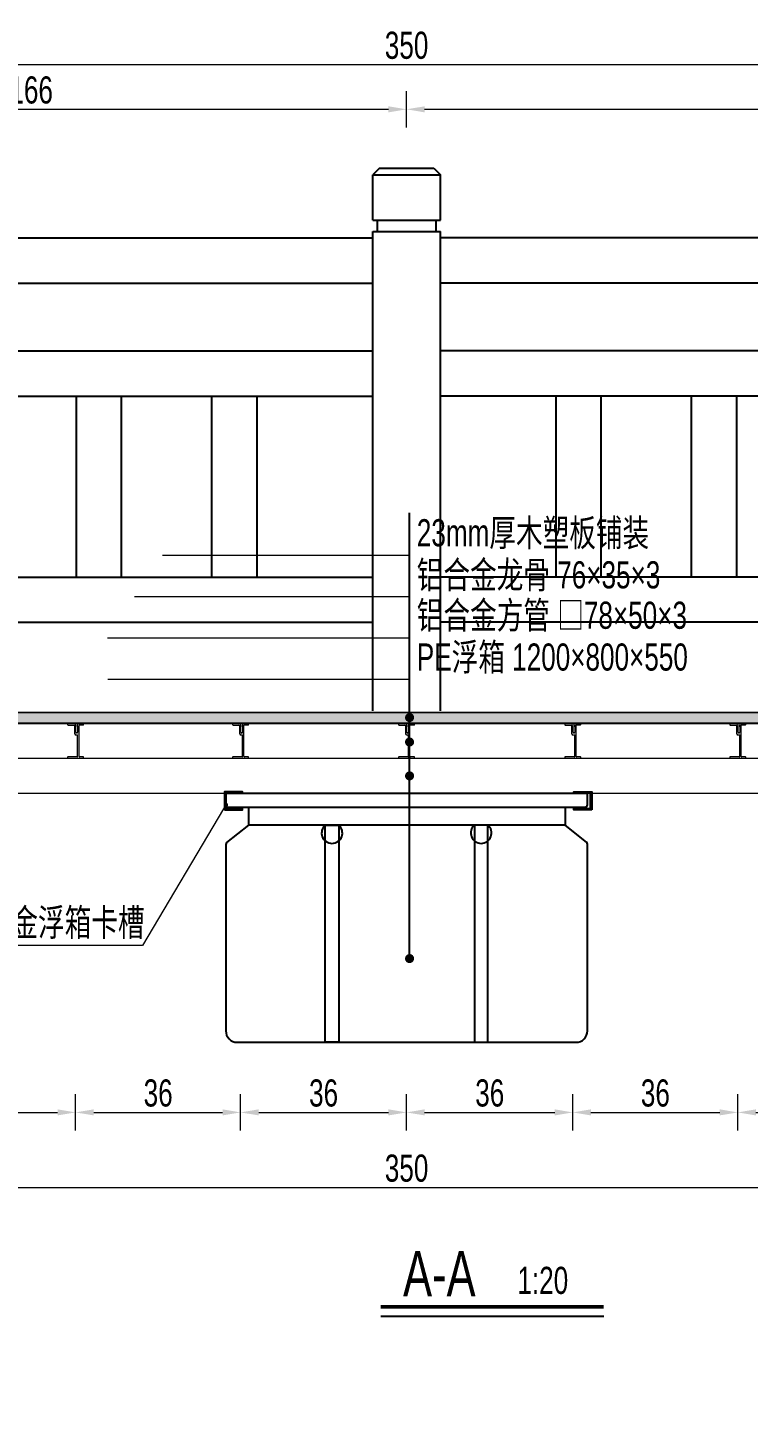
# Model space of a CAD drawing. Extents: x 104235 to 112395, y 52637 to 53451.
# Drawn here: x 111017.4 to 111097.1, y 53152.4 to 53305.1 of the extents above; entities that cross this region are included whole.
import ezdxf
from ezdxf import colors
from ezdxf.entities.mleader import LeaderData, LeaderLine
from ezdxf.math import Vec2, Vec3

# ---------------------------------------------------------------- set-up
doc = ezdxf.new("R2010")
doc.units = 0
doc.header["$LTSCALE"] = 1000
doc.header["$PDMODE"] = 1
doc.layers.get('0').update_dxf_attribs({"color": 40})
for name, color, linetype in [('0-栈道', 40, 'Continuous'), ('00-标注', 3, 'Continuous'), ('_TCH_MASK', 7, 'Continuous'), ('中实线', 1, 'Continuous'), ('结构', 1, 'Continuous')]:
    doc.layers.add(name, color=color, linetype=linetype)
for name, color, linetype, lineweight in [('01-细实线', 3, 'Continuous', 25), ('02-标注', 3, 'Continuous', 25), ('07-文字', 7, 'Continuous', 0)]:
    doc.layers.add(name, color=color, linetype=linetype, lineweight=lineweight)
doc.styles.add('3.0号字-阿文', font='win7仿宋_GB2312.ttf', dxfattribs={"width": 0.72})
doc.styles.add('5.0号字-阿文', font='win7仿宋_GB2312.ttf', dxfattribs={"width": 0.72})
doc.dimstyles.new('1：20阿文', dxfattribs={"dimtxt": 3, "dimasz": 2, "dimexe": 2, "dimexo": 0, "dimtad": 1, "dimdec": 0, "dimlfac": 2, "dimzin": 0, "dimdsep": 46, "dimtxsty": '3.0号字-阿文', "dimcen": 2, "dimclrd": 3, "dimclre": 3, "dimclrt": 3, "dimadec": 0, "dimazin": 0, "dimtfac": 1, "dimtdec": 0, "dimtmove": 1, "dimatfit": 3, "dimfxl": 2, "dimfxlon": 1, "dimtolj": 1, "dimtzin": 0, "dimlwd": 18, "dimlwe": 18, "dimarcsym": 0})

# ---------------------------------------------------------------- blocks, each defined once
blk = doc.blocks.new('*D173')
at = {"layer": '01-细实线', "color": 3, "linetype": 'Continuous', "lineweight": 18}
for p, q in [((110971.81, 53174.86), (110971.81, 53178.86)), ((111146.83, 53174.86), (111146.83, 53178.86)), ((110973.81, 53176.86), (111144.83, 53176.86))]:
    blk.add_line(p, q, dxfattribs=at)
at = {"layer": '01-细实线', "color": 3}
for points in [[(110973.81, 53177.2), (110973.81, 53176.53), (110971.81, 53176.86)], [(111144.83, 53177.2), (111144.83, 53176.53), (111146.83, 53176.86)]]:
    blk.add_solid(points, dxfattribs=at)
at = {"layer": 'Defpoints', "color": 0}
for p in [(111146.83, 53176.86), (110971.81, 53156.58), (111146.83, 53156.58)]:
    blk.add_point(p, dxfattribs=at)
at = {"layer": '01-细实线', "color": 3, "insert": (111059.32, 53178.99), "char_height": 3, "attachment_point": 5, "style": '3.0号字-阿文'}
blk.add_mtext('\\A1;350', dxfattribs=at)
blk = doc.blocks.new('A$C4B927DFE')
at = {"color": 0, "lineweight": 5}
for p, q in [((-53.9, 64.4), (-53.9, 65.9)), ((-40.6, 66.9), (-40.6, 67.9)), ((-56.9, 44.1), (-54.6, 44.1))]:
    blk.add_line(p, q, dxfattribs=at)
at = {"color": 0, "lineweight": 0, "ltscale": 0.5}
blk.add_arc((-56.6, 48.1), 4.07, 190.1528, 265.2718, dxfattribs=at)
at = {"layer": '结构', "color": 0, "linetype": 'ByBlock', "lineweight": 0, "ltscale": 0.5}
for p, q in [((-75.6, 67.9), (-75.6, 66.9)), ((-60.4, 68.9), (-74.6, 68.9)), ((-74.6, 65.9), (-61.6, 65.9)), ((-60.6, 64.9), (-60.6, 47.4)), ((-57.8, 64.2), (-57.4, 64.4)), ((-57.4, 63.9), (-57.8, 64.2)), ((-57.8, 62.4), (-57.4, 62.6)), ((-57.4, 62.1), (-57.8, 62.4)), ((-57.8, 60.6), (-57.4, 60.8)), ((-57.4, 64.4), (-57.4, 65.9)), ((-57.4, 62.6), (-57.4, 63.9)), ((-57.4, 60.8), (-57.4, 62.1)), ((-53.5, 64.2), (-53.9, 64.4)), ((-53.9, 63.9), (-53.5, 64.2)), ((-53.9, 62.6), (-53.9, 63.9)), ((-53.5, 62.4), (-53.9, 62.6)), ((-53.9, 62.1), (-53.5, 62.4)), ((-53.9, 62.2), (-53.9, 61.9)), ((-53.9, 61.9), (-53.5, 61.7)), ((-53.5, 61.7), (-53.9, 61.4)), ((-53.9, 61.4), (-53.9, 60.1)), ((-50.9, 68.9), (-41.6, 68.9)), ((-50.6, -3.1), (-50.6, 64.9)), ((-41.6, 65.9), (-49.6, 65.9)), ((-57.4, 60.3), (-57.8, 60.6)), ((-57.8, 58.8), (-57.4, 59)), ((-57.4, 58.5), (-57.8, 58.8)), ((-57.8, 57), (-57.4, 57.2)), ((-57.4, 56.7), (-57.8, 57)), ((-57.8, 55.2), (-57.4, 55.4)), ((-57.4, 54.9), (-57.8, 55.2)), ((-57.8, 53.4), (-57.4, 53.6)), ((-57.4, 53.1), (-57.8, 53.4)), ((-57.8, 51.6), (-57.4, 51.8)), ((-57.4, 51.3), (-57.8, 51.6)), ((-57.4, 59), (-57.4, 60.3)), ((-57.4, 57.2), (-57.4, 58.5)), ((-57.4, 55.4), (-57.4, 56.7)), ((-57.4, 53.6), (-57.4, 54.9)), ((-57.4, 51.8), (-57.4, 53.1)), ((-57.4, 53.1), (-57.4, 53.1)), ((-57.4, 50.1), (-57.4, 51.3)), ((-53.9, 60.1), (-53.5, 59.9)), ((-53.5, 59.9), (-53.9, 59.6)), ((-53.9, 59.6), (-53.9, 58.3)), ((-53.9, 58.3), (-53.5, 58.1)), ((-53.5, 58.1), (-53.9, 57.8)), ((-53.9, 57.8), (-53.9, 56.5)), ((-53.9, 56.5), (-53.5, 56.3)), ((-53.5, 56.3), (-53.9, 56)), ((-53.9, 56), (-53.9, 54.7)), ((-53.9, 54.7), (-53.5, 54.5)), ((-53.5, 54.5), (-53.9, 54.2)), ((-53.9, 54.2), (-53.9, 52.9)), ((-53.9, 52.9), (-53.5, 52.7)), ((-53.5, 52.7), (-53.9, 52.4)), ((-53.9, 52.4), (-53.9, 51.1)), ((-53.9, 51.1), (-53.5, 50.9)), ((-53.5, 50.9), (-53.9, 50.6)), ((-53.9, 50.6), (-53.9, 50.1)), ((-53.6, -3.1), (-53.6, 43.1)), ((-75.6, -4.6), (-75.6, -6.6)), ((-54.6, -4.1), (-75.1, -4.1)), ((-75.1, -7.1), (-41.1, -7.1)), ((-41.1, -4.1), (-49.6, -4.1)), ((-40.6, -6.6), (-40.6, -4.6))]:
    blk.add_line(p, q, dxfattribs=at)
for centre, radius, start, end in [((-74.6, 67.9), 1, 90, 180), ((-74.6, 66.9), 1, 180, 270), ((-61.6, 64.9), 1, 0, 90), ((-60.4, 65.9), 3, 360, 90.0017), ((-50.9, 65.9), 3, 89.9983, 180), ((-49.6, 64.9), 1, 90, 180), ((-41.6, 67.9), 1, 0, 90), ((-41.6, 66.9), 1, 270, 360), ((-55.6, 50.1), 1.75, 180, 0), ((-54.6, 43.1), 1, 0, 90), ((-75.1, -4.6), 0.5, 90, 180), ((-75.1, -6.6), 0.5, 180, 270), ((-54.6, -3.1), 1, 270, 0), ((-49.6, -3.1), 1, 180, 270), ((-41.1, -4.6), 0.5, 0, 90), ((-41.1, -6.6), 0.5, 270, 0)]:
    blk.add_arc(centre, radius, start, end, dxfattribs=at)
blk = doc.blocks.new('本主梁龙骨')
at = {"layer": '_TCH_MASK', "color": 0, "rotation": 180}
blk.add_blockref('A$C4B927DFE', (-41.1, 20), dxfattribs=at)
blk = doc.blocks.new('050505')
at = {"color": 5}
for p, q in [((-2730450.6, 1053019.4), (-2730450.6, 1052979.4)), ((-2729749.9, 1053019.4), (-2729749.9, 1052979.4))]:
    blk.add_line(p, q, dxfattribs=at)
at = {"color": 5, "lineweight": -3}
for points in [[(-2730450.6, 1053019.4), (-2729750.6, 1053019.3), (-2729705.6, 1053019.4, 0.413651), (-2729700.6, 1053024.4), (-2729700.6, 1053049.4), (-2730500.6, 1053049.4), (-2730500.6, 1053024.4, 0.414214), (-2730495.6, 1053019.4)], [(-2729702.5, 1052941.5), (-2729749.9, 1052979.4), (-2730450.6, 1052979.4), (-2730498.7, 1052940.9, 0.227838), (-2730500.6, 1052937), (-2730500.6, 1052524.4, 0.414214), (-2730475.6, 1052499.4), (-2729725.6, 1052499.4, 0.414214), (-2729700.6, 1052524.4), (-2729700.6, 1052937.6, 0.227838)]]:
    blk.add_lwpolyline(points, format="xyb", close=True, dxfattribs=at)
at = {"color": 5}
for points in [[(-2730280.6, 1052979.4), (-2730250.6, 1052979.4), (-2730250.6, 1052499.4), (-2730280.6, 1052499.4)], [(-2729920.6, 1052979.4), (-2729950.6, 1052979.4), (-2729950.6, 1052499.4), (-2729920.6, 1052499.4)]]:
    blk.add_lwpolyline(points, close=True, dxfattribs=at)
for centre in [(-2730265.6, 1052962.1), (-2729935.6, 1052962.1)]:
    blk.add_arc(centre, 22.9, 49.0849, 130.9151, dxfattribs=at)
blk = doc.blocks.new('_Dot')
at = {"color": 0, "linetype": 'ByBlock', "lineweight": -2}
blk.add_line((-0.5, 0), (-1, 0), dxfattribs=at)
at = {"color": 0, "linetype": 'ByBlock', "const_width": 0.5}
blk.add_lwpolyline([(-0.25, 0, 1), (0.25, 0, 1)], format="xyb", close=True, dxfattribs=at)
blk = doc.blocks.new('*D165')
at = {"layer": '02-标注', "color": 3, "linetype": 'Continuous', "lineweight": 18}
for p, q in [((111004.46, 53183.17), (111004.46, 53187.17)), ((111022.71, 53183.17), (111022.71, 53187.17)), ((111006.46, 53185.17), (111020.71, 53185.17))]:
    blk.add_line(p, q, dxfattribs=at)
at = {"layer": '02-标注', "color": 3}
for points in [[(111006.46, 53185.51), (111006.46, 53184.84), (111004.46, 53185.17)], [(111020.71, 53185.51), (111020.71, 53184.84), (111022.71, 53185.17)]]:
    blk.add_solid(points, dxfattribs=at)
at = {"layer": 'Defpoints', "color": 0}
for p in [(111022.71, 53185.17), (111004.46, 53152.45), (111022.71, 53152.45)]:
    blk.add_point(p, dxfattribs=at)
at = {"layer": '02-标注', "color": 3, "insert": (111013.59, 53187.3), "char_height": 3, "attachment_point": 5, "style": '3.0号字-阿文'}
blk.add_mtext('\\A1;36', dxfattribs=at)
blk = doc.blocks.new('*D166')
at = {"layer": '02-标注', "color": 3, "linetype": 'Continuous', "lineweight": 18}
for p, q in [((111022.71, 53183.17), (111022.71, 53187.17)), ((111040.96, 53183.17), (111040.96, 53187.17)), ((111024.71, 53185.17), (111038.96, 53185.17))]:
    blk.add_line(p, q, dxfattribs=at)
at = {"layer": '02-标注', "color": 3}
for points in [[(111024.71, 53185.51), (111024.71, 53184.84), (111022.71, 53185.17)], [(111038.96, 53185.51), (111038.96, 53184.84), (111040.96, 53185.17)]]:
    blk.add_solid(points, dxfattribs=at)
at = {"layer": 'Defpoints', "color": 0}
for p in [(111040.96, 53185.17), (111022.71, 53152.45), (111040.96, 53152.45)]:
    blk.add_point(p, dxfattribs=at)
at = {"layer": '02-标注', "color": 3, "insert": (111031.84, 53187.3), "char_height": 3, "attachment_point": 5, "style": '3.0号字-阿文'}
blk.add_mtext('\\A1;36', dxfattribs=at)
blk = doc.blocks.new('*D167')
at = {"layer": '02-标注', "color": 3, "linetype": 'Continuous', "lineweight": 18}
for p, q in [((111040.96, 53183.17), (111040.96, 53187.17)), ((111059.32, 53183.17), (111059.32, 53187.17)), ((111042.96, 53185.17), (111057.32, 53185.17))]:
    blk.add_line(p, q, dxfattribs=at)
at = {"layer": '02-标注', "color": 3}
for points in [[(111042.96, 53185.51), (111042.96, 53184.84), (111040.96, 53185.17)], [(111057.32, 53185.51), (111057.32, 53184.84), (111059.32, 53185.17)]]:
    blk.add_solid(points, dxfattribs=at)
at = {"layer": 'Defpoints', "color": 0}
for p in [(111059.32, 53185.17), (111040.96, 53152.45), (111059.32, 53152.45)]:
    blk.add_point(p, dxfattribs=at)
at = {"layer": '02-标注', "color": 3, "insert": (111050.14, 53187.3), "char_height": 3, "attachment_point": 5, "style": '3.0号字-阿文', "bg_fill": 3, "box_fill_scale": 1.1, "bg_fill_color": 256, "bg_fill_true_color": 13158600, "bg_fill_transparency": 7747}
blk.add_mtext('\\A1;36', dxfattribs=at)
blk = doc.blocks.new('*D168')
at = {"layer": '02-标注', "color": 3, "linetype": 'Continuous', "lineweight": 18}
for p, q in [((111059.32, 53183.17), (111059.32, 53187.17)), ((111077.71, 53183.17), (111077.71, 53187.17)), ((111061.32, 53185.17), (111075.71, 53185.17))]:
    blk.add_line(p, q, dxfattribs=at)
at = {"layer": '02-标注', "color": 3}
for points in [[(111061.32, 53185.51), (111061.32, 53184.84), (111059.32, 53185.17)], [(111075.71, 53185.51), (111075.71, 53184.84), (111077.71, 53185.17)]]:
    blk.add_solid(points, dxfattribs=at)
at = {"layer": 'Defpoints', "color": 0}
for p in [(111077.71, 53185.17), (111059.32, 53152.45), (111077.71, 53152.45)]:
    blk.add_point(p, dxfattribs=at)
at = {"layer": '02-标注', "color": 3, "insert": (111068.52, 53187.3), "char_height": 3, "attachment_point": 5, "style": '3.0号字-阿文', "bg_fill": 3, "box_fill_scale": 1.1, "bg_fill_color": 256, "bg_fill_true_color": 13158600, "bg_fill_transparency": 8152}
blk.add_mtext('\\A1;36', dxfattribs=at)
blk = doc.blocks.new('*D169')
at = {"layer": '02-标注', "color": 3, "linetype": 'Continuous', "lineweight": 18}
for p, q in [((111077.71, 53183.17), (111077.71, 53187.17)), ((111095.96, 53183.17), (111095.96, 53187.17)), ((111079.71, 53185.17), (111093.96, 53185.17))]:
    blk.add_line(p, q, dxfattribs=at)
at = {"layer": '02-标注', "color": 3}
for points in [[(111079.71, 53185.51), (111079.71, 53184.84), (111077.71, 53185.17)], [(111093.96, 53185.51), (111093.96, 53184.84), (111095.96, 53185.17)]]:
    blk.add_solid(points, dxfattribs=at)
at = {"layer": 'Defpoints', "color": 0}
for p in [(111095.96, 53185.17), (111077.71, 53152.45), (111095.96, 53152.45)]:
    blk.add_point(p, dxfattribs=at)
at = {"layer": '02-标注', "color": 3, "insert": (111086.84, 53187.3), "char_height": 3, "attachment_point": 5, "style": '3.0号字-阿文'}
blk.add_mtext('\\A1;36', dxfattribs=at)
blk = doc.blocks.new('*D170')
at = {"layer": '02-标注', "color": 3, "linetype": 'Continuous', "lineweight": 18}
for p, q in [((111095.96, 53183.17), (111095.96, 53187.17)), ((111114.21, 53183.17), (111114.21, 53187.17)), ((111097.96, 53185.17), (111112.21, 53185.17))]:
    blk.add_line(p, q, dxfattribs=at)
at = {"layer": '02-标注', "color": 3}
for points in [[(111097.96, 53185.51), (111097.96, 53184.84), (111095.96, 53185.17)], [(111112.21, 53185.51), (111112.21, 53184.84), (111114.21, 53185.17)]]:
    blk.add_solid(points, dxfattribs=at)
at = {"layer": 'Defpoints', "color": 0}
for p in [(111114.21, 53185.17), (111095.96, 53152.45), (111114.21, 53152.45)]:
    blk.add_point(p, dxfattribs=at)
at = {"layer": '02-标注', "color": 3, "insert": (111105.09, 53187.3), "char_height": 3, "attachment_point": 5, "style": '3.0号字-阿文'}
blk.add_mtext('\\A1;36', dxfattribs=at)
blk = doc.blocks.new('*D174')
at = {"layer": '00-标注', "color": 3, "linetype": 'Continuous', "lineweight": 18}
for p, q in [((110976.26, 53294.08), (110976.26, 53298.08)), ((111059.32, 53294.08), (111059.32, 53298.08)), ((110978.26, 53296.08), (111057.32, 53296.08))]:
    blk.add_line(p, q, dxfattribs=at)
at = {"layer": '00-标注', "color": 3}
for points in [[(110978.26, 53296.41), (110978.26, 53295.74), (110976.26, 53296.08)], [(111057.32, 53296.41), (111057.32, 53295.74), (111059.32, 53296.08)]]:
    blk.add_solid(points, dxfattribs=at)
at = {"layer": 'Defpoints', "color": 0}
for p in [(111059.32, 53296.08), (110976.26, 53289.58), (111059.32, 53289.58)]:
    blk.add_point(p, dxfattribs=at)
at = {"layer": '00-标注', "color": 3, "insert": (111017.79, 53298.2), "char_height": 3, "attachment_point": 5, "style": '3.0号字-阿文'}
blk.add_mtext('\\A1;166', dxfattribs=at)
blk = doc.blocks.new('*D175')
at = {"layer": '00-标注', "color": 3, "linetype": 'Continuous', "lineweight": 18}
for p, q in [((111059.32, 53294.08), (111059.32, 53298.08)), ((111142.38, 53294.08), (111142.38, 53298.08)), ((111061.32, 53296.08), (111140.38, 53296.08))]:
    blk.add_line(p, q, dxfattribs=at)
at = {"layer": '00-标注', "color": 3}
for points in [[(111061.32, 53296.41), (111061.32, 53295.74), (111059.32, 53296.08)], [(111140.38, 53296.41), (111140.38, 53295.74), (111142.38, 53296.08)]]:
    blk.add_solid(points, dxfattribs=at)
at = {"layer": 'Defpoints', "color": 0}
for p in [(111142.38, 53296.08), (111059.32, 53289.58), (111142.38, 53289.58)]:
    blk.add_point(p, dxfattribs=at)
at = {"layer": '00-标注', "color": 3, "insert": (111100.85, 53298.2), "char_height": 3, "attachment_point": 5, "style": '3.0号字-阿文'}
blk.add_mtext('\\A1;166', dxfattribs=at)
blk = doc.blocks.new('*D178')
at = {"layer": '00-标注', "color": 3, "linetype": 'Continuous', "lineweight": 18}
for p, q in [((110971.81, 53299.02), (110971.81, 53303.02)), ((111146.83, 53299.02), (111146.83, 53303.02)), ((110973.81, 53301.02), (111144.83, 53301.02))]:
    blk.add_line(p, q, dxfattribs=at)
at = {"layer": '00-标注', "color": 3}
for points in [[(110973.81, 53301.35), (110973.81, 53300.68), (110971.81, 53301.02)], [(111144.83, 53301.35), (111144.83, 53300.68), (111146.83, 53301.02)]]:
    blk.add_solid(points, dxfattribs=at)
at = {"layer": 'Defpoints', "color": 0}
for p in [(111146.83, 53301.02), (110971.81, 53156.66), (111146.83, 53156.58)]:
    blk.add_point(p, dxfattribs=at)
at = {"layer": '00-标注', "color": 3, "insert": (111059.32, 53303.14), "char_height": 3, "attachment_point": 5, "style": '3.0号字-阿文'}
blk.add_mtext('\\A1;350', dxfattribs=at)

msp = doc.modelspace()

# ---------------------------------------------------------------- hatches: boundary and pattern name
at = {"layer": '01-细实线'}
h = msp.add_hatch(dxfattribs=at)
h.set_pattern_fill('AR-HBONE', color=24, scale=0.0075)
h.set_pattern_definition([(45, (114715.4824, 53472.9458), (0, 1.07763073), [2.286, -0.762]), (135, (114716.0212, 53473.4846), (1e-16, 1.07763073), [2.286, -0.762])])
h.paths.add_polyline_path([(111135.08, 53229.35), (110983.56, 53229.37), (110983.56, 53228.22), (111135.08, 53228.2)])

# ---------------------------------------------------------------- linework, layer by layer
at = {"layer": '0-栈道'}
for p, q in [((111056.32, 53289.58), (111055.57, 53288.83)), ((111056.32, 53289.58), (111062.32, 53289.58)), ((111062.32, 53289.58), (111063.07, 53288.83)), ((111055.57, 53283.83), (111055.57, 53288.83)), ((111055.57, 53288.83), (111063.07, 53288.83)), ((111063.07, 53283.83), (111063.07, 53288.83)), ((111055.57, 53283.83), (111063.07, 53283.83)), ((111056.07, 53283.83), (111056.07, 53282.58)), ((111062.57, 53283.83), (111062.57, 53282.58)), ((110980.01, 53281.86), (111055.57, 53281.86)), ((111055.57, 53282.58), (111063.07, 53282.58)), ((111055.57, 53229.58), (111055.57, 53282.58)), ((111063.07, 53229.58), (111063.07, 53282.58)), ((111138.63, 53281.86), (111063.07, 53281.86)), ((110980.01, 53276.86), (111055.57, 53276.86)), ((111138.63, 53276.86), (111063.07, 53276.86)), ((110980.01, 53269.36), (111055.57, 53269.36)), ((111138.63, 53269.36), (111063.07, 53269.36)), ((110980.01, 53264.36), (111055.57, 53264.36)), ((111022.79, 53244.36), (111022.79, 53264.36)), ((111027.79, 53244.36), (111027.79, 53264.36)), ((111037.79, 53244.36), (111037.79, 53264.36)), ((111042.79, 53244.36), (111042.79, 53264.36)), ((111138.63, 53264.36), (111063.07, 53264.36)), ((111075.85, 53244.36), (111075.85, 53264.36)), ((111080.85, 53244.36), (111080.85, 53264.36)), ((111090.85, 53244.36), (111090.85, 53264.36)), ((111095.85, 53244.36), (111095.85, 53264.36)), ((110980.01, 53244.36), (111055.57, 53244.36)), ((111138.63, 53244.36), (111063.07, 53244.36)), ((110980.01, 53239.36), (111055.57, 53239.36)), ((111138.63, 53239.36), (111063.07, 53239.36))]:
    msp.add_line(p, q, dxfattribs=at)
at = {"layer": '01-细实线', "color": 97}
msp.add_lwpolyline([(111135.08, 53229.35), (110983.56, 53229.37), (110983.56, 53228.22), (111135.08, 53228.2)], close=True, dxfattribs=at)
at = {"layer": '01-细实线', "lineweight": -3}
for points in [[(111039.17, 53218.61), (111041.17, 53218.61), (111041.17, 53218.76), (111039.32, 53218.76), (111039.32, 53220.46), (111041.17, 53220.46), (111041.17, 53220.61), (111039.17, 53220.61)], [(111079.82, 53218.61), (111077.82, 53218.61), (111077.82, 53218.76), (111079.67, 53218.76), (111079.67, 53220.46), (111077.82, 53220.46), (111077.82, 53220.61), (111079.82, 53220.61)]]:
    msp.add_lwpolyline(points, close=True, dxfattribs=at)
at = {"layer": '02-标注', "flags": 128}
msp.add_lwpolyline([(111059.65, 53202.18), (111059.65, 53251.46)], dxfattribs=at)
at = {"layer": '02-标注', "color": 0, "const_width": 0.4}
msp.add_lwpolyline([(111056.46, 53163.66), (111081.14, 53163.66)], dxfattribs=at)
at = {"layer": '02-标注', "color": 0}
msp.add_lwpolyline([(111056.46, 53162.66), (111081.14, 53162.66)], dxfattribs=at)
at = {"layer": '中实线', "lineweight": 9}
for p, q in [((110977.21, 53224.33), (111141.43, 53224.33)), ((111141.43, 53220.43), (110977.21, 53220.43))]:
    msp.add_line(p, q, dxfattribs=at)

# ---------------------------------------------------------------- block references
at = {"color": 4, "lineweight": -3, "xscale": 0.05019685020670295, "yscale": 0.05019685067236423, "zscale": 0.05019685039370075, "rotation": 180}
for p in [(111023.56, 53225.69), (111041.81, 53225.69), (111060.17, 53225.69), (111078.56, 53225.69), (111096.81, 53225.69)]:
    msp.add_blockref('本主梁龙骨', p, dxfattribs=at)
at = {"layer": '01-细实线', "xscale": 0.05000000004656613, "yscale": 0.04999999888241291, "zscale": 0.05}
msp.add_blockref('050505', (247564.35, 567.96), dxfattribs=at)

# ---------------------------------------------------------------- texts
at = {"layer": '07-文字', "width": 0.72}
for s, height, style, p in [('A-A', 5, '5.0号字-阿文', (111058.93, 53164.84)), ('1:20', 3, '3.0号字-阿文', (111071.58, 53165.1))]:
    msp.add_text(s, height=height, dxfattribs=dict(at, style=style)).set_placement(p)

# ---------------------------------------------------------------- dimensions: what is measured, and where the dimension line sits
at = {"layer": '00-标注'}
for base, p1, p2, picture, middle in [((111059.32, 53296.08), (110976.26, 53289.58), (111059.32, 53289.58), '*D174', (111017.79, 53298.2)), ((111142.38, 53296.08), (111059.32, 53289.58), (111142.38, 53289.58), '*D175', (111100.85, 53298.2))]:
    dim = msp.add_linear_dim(base=base, p1=p1, p2=p2, dimstyle='1：20阿文', dxfattribs=at)
    dim.commit()
    dim.dimension.update_dxf_attribs({"geometry": picture, "text_midpoint": middle})
at = {"layer": '01-细实线', "color": 6}
dim = msp.add_linear_dim(base=(111146.83, 53176.86), p1=(110971.81, 53156.58), p2=(111146.83, 53156.58), dimstyle='1：20阿文', dxfattribs=at)
dim.commit()
dim.dimension.update_dxf_attribs({"geometry": '*D173', "text_midpoint": (111059.32, 53178.99)})
at = {"layer": '02-标注'}
for base, p1, p2, picture, middle in [((111022.71, 53185.17), (111004.46, 53152.45), (111022.71, 53152.45), '*D165', (111013.59, 53187.3)), ((111040.96, 53185.17), (111022.71, 53152.45), (111040.96, 53152.45), '*D166', (111031.84, 53187.3)), ((111114.21, 53185.17), (111095.96, 53152.45), (111114.21, 53152.45), '*D170', (111105.09, 53187.3))]:
    dim = msp.add_linear_dim(base=base, p1=p1, p2=p2, text='36', dimstyle='1：20阿文', override={"dimtmove": 2}, dxfattribs=at)
    dim.commit()
    dim.dimension.update_dxf_attribs({"geometry": picture, "text_midpoint": middle})

# ---------------------------------------------------------------- leaders
at = {"layer": '01-细实线'}
ml = msp.add_multileader_mtext('Standard', dxfattribs=at)
ml.set_content('铝合金浮箱卡槽', color=4, style='3.0号字-阿文')
ml.set_leader_properties(color=256, linetype='Continuous', lineweight=18)
ml.set_arrow_properties(name='DOT')
ml.build(insert=Vec2(0, 0))
ml.multileader.update_dxf_attribs({"has_dogleg": 0, "text_left_attachment_type": 5, "text_right_attachment_type": 5, "dogleg_length": 0.36, "arrow_head_size": 0.5})
ctx = ml.context
ctx.base_point, ctx.char_height, ctx.arrow_head_size, ctx.landing_gap_size, ctx.plane_origin = Vec3(111009.71, 53203.64), 3, 0.5, 0, Vec3(111008.59, 53194.38)
ctx.left_attachment, ctx.right_attachment = 5, 5
notes = []
notes.append((ctx, [(1, (1, 1, 0), (111030.48, 53203.64), (-1, 0), 0.36, [(0, [(111039.32, 53219.17)], 0, [])])]))
ctx.mtext.insert, ctx.mtext.flow_direction = Vec3(111009.71, 53207.68), 5
at = {"layer": '02-标注'}
ml = msp.add_multileader_mtext('Standard', dxfattribs=at)
ml.set_content(' 23mm厚木塑板铺装', color=4, style='3.0号字-阿文')
ml.set_leader_properties(color=256, linetype='Continuous', lineweight=18)
ml.set_arrow_properties(name='DOT')
ml.build(insert=Vec2(0, 0))
ml.multileader.update_dxf_attribs({"has_dogleg": 0, "text_left_attachment_type": 5, "text_right_attachment_type": 5, "dogleg_length": 5, "arrow_head_size": 1})
ctx = ml.context
ctx.base_point, ctx.char_height, ctx.arrow_head_size, ctx.landing_gap_size, ctx.plane_origin = Vec3(111059.65, 53246.75), 3, 1, 0, Vec3(111059.65, 53238.5)
ctx.left_attachment, ctx.right_attachment = 5, 5
notes.append((ctx, [(0, (1, 1, 0), (111054.65, 53246.75), (1, 0), 5, [(0, [(111059.65, 53202.18)], 0, [])])]))
ctx.mtext.insert, ctx.mtext.flow_direction = Vec3(111059.65, 53250.76), 5
ml = msp.add_multileader_mtext('Standard', dxfattribs=at)
ml.set_content(' 铝合金龙骨 76×35×3', color=4, style='3.0号字-阿文')
ml.set_leader_properties(color=256, linetype='Continuous', lineweight=18)
ml.set_arrow_properties(name='DOT')
ml.build(insert=Vec2(0, 0))
ml.multileader.update_dxf_attribs({"has_dogleg": 0, "text_left_attachment_type": 5, "text_right_attachment_type": 5, "dogleg_length": 5, "arrow_head_size": 1})
ctx = ml.context
ctx.base_point, ctx.char_height, ctx.arrow_head_size, ctx.landing_gap_size, ctx.plane_origin = Vec3(111059.65, 53242.18), 3, 1, 0, Vec3(111059.65, 53233.94)
ctx.left_attachment, ctx.right_attachment = 5, 5
notes.append((ctx, [(0, (1, 1, 0), (111054.65, 53242.18), (1, 0), 5, [(0, [(111059.65, 53222.38)], 0, [])])]))
ctx.mtext.insert, ctx.mtext.flow_direction = Vec3(111059.65, 53246.11), 5
ml = msp.add_multileader_mtext('Standard', dxfattribs=at)
ml.set_content(' 铝合金方管 □78×50×3', color=4, style='3.0号字-阿文')
ml.set_leader_properties(color=256, linetype='Continuous', lineweight=18)
ml.set_arrow_properties(name='DOT')
ml.build(insert=Vec2(0, 0))
ml.multileader.update_dxf_attribs({"has_dogleg": 0, "text_left_attachment_type": 5, "text_right_attachment_type": 5, "dogleg_length": 5, "arrow_head_size": 1})
ctx = ml.context
ctx.base_point, ctx.char_height, ctx.arrow_head_size, ctx.landing_gap_size, ctx.plane_origin = Vec3(111059.65, 53237.61), 3, 1, 0, Vec3(111059.65, 53229.37)
ctx.left_attachment, ctx.right_attachment = 5, 5
notes.append((ctx, [(0, (1, 1, 0), (111054.65, 53237.61), (1, 0), 5, [(0, [(111059.65, 53226.12)], 0, [])])]))
ctx.mtext.insert, ctx.mtext.flow_direction = Vec3(111059.65, 53241.64), 5
ml = msp.add_multileader_mtext('Standard', dxfattribs=at)
ml.set_content(' PE浮箱 1200×800×550', color=4, style='3.0号字-阿文')
ml.set_leader_properties(color=256, linetype='Continuous', lineweight=18)
ml.set_arrow_properties(name='DOT')
ml.build(insert=Vec2(0, 0))
ml.multileader.update_dxf_attribs({"has_dogleg": 0, "text_left_attachment_type": 5, "text_right_attachment_type": 5, "dogleg_length": 5, "arrow_head_size": 1})
ctx = ml.context
ctx.base_point, ctx.char_height, ctx.arrow_head_size, ctx.landing_gap_size, ctx.plane_origin = Vec3(111059.65, 53233.05), 3, 1, 0, Vec3(111059.65, 53224.8)
ctx.left_attachment, ctx.right_attachment = 5, 5
notes.append((ctx, [(0, (1, 1, 0), (111054.65, 53233.05), (1, 0), 5, [(0, [(111059.65, 53228.83)], 0, [])])]))
ctx.mtext.insert, ctx.mtext.flow_direction = Vec3(111059.65, 53237.02), 5
for ctx, leaders in notes:
    for number, flags, end, landing, length, lines in leaders:
        leader = LeaderData()
        leader.index, (leader.has_last_leader_line, leader.has_dogleg_vector, leader.attachment_direction) = number, flags
        leader.last_leader_point, leader.dogleg_vector, leader.dogleg_length = Vec3(end), Vec3(landing), length
        for number, points, colour, breaks in lines:
            line = LeaderLine()
            line.index, line.vertices, line.color, line.breaks = number, Vec3.list(points), colors.encode_raw_color(colour), breaks
            leader.lines.append(line)
        ctx.leaders.append(leader)

# ---------------------------------------------------------------- next in the draw order: dimensions: what is measured, and where the dimension line sits
dim = msp.add_linear_dim(base=(111059.32, 53185.17), p1=(111040.96, 53152.45), p2=(111059.32, 53152.45), text='36', dimstyle='1：20阿文', override={"dimtmove": 2, "dimtfill": 1}, dxfattribs=at)
dim.commit()
dim.dimension.update_dxf_attribs({"geometry": '*D167', "text_midpoint": (111050.14, 53187.3)})

# ---------------------------------------------------------------- next in the draw order: dimensions: what is measured, and where the dimension line sits
dim = msp.add_linear_dim(base=(111077.71, 53185.17), p1=(111059.32, 53152.45), p2=(111077.71, 53152.45), text='36', dimstyle='1：20阿文', override={"dimtmove": 2, "dimtfill": 1}, dxfattribs=at)
dim.commit()
dim.dimension.update_dxf_attribs({"geometry": '*D168', "text_midpoint": (111068.52, 53187.3)})

# ---------------------------------------------------------------- next in the draw order: dimensions: what is measured, and where the dimension line sits
at = {"layer": '00-标注'}
dim = msp.add_linear_dim(base=(111146.83, 53301.02), p1=(110971.81, 53156.66), p2=(111146.83, 53156.58), dimstyle='1：20阿文', dxfattribs=at)
dim.commit()
dim.dimension.update_dxf_attribs({"geometry": '*D178', "text_midpoint": (111059.32, 53303.14)})
at = {"layer": '02-标注'}
dim = msp.add_linear_dim(base=(111095.96, 53185.17), p1=(111077.71, 53152.45), p2=(111095.96, 53152.45), text='36', dimstyle='1：20阿文', override={"dimtmove": 2}, dxfattribs=at)
dim.commit()
dim.dimension.update_dxf_attribs({"geometry": '*D169', "text_midpoint": (111086.84, 53187.3)})

doc.saveas('drawing.dxf')
